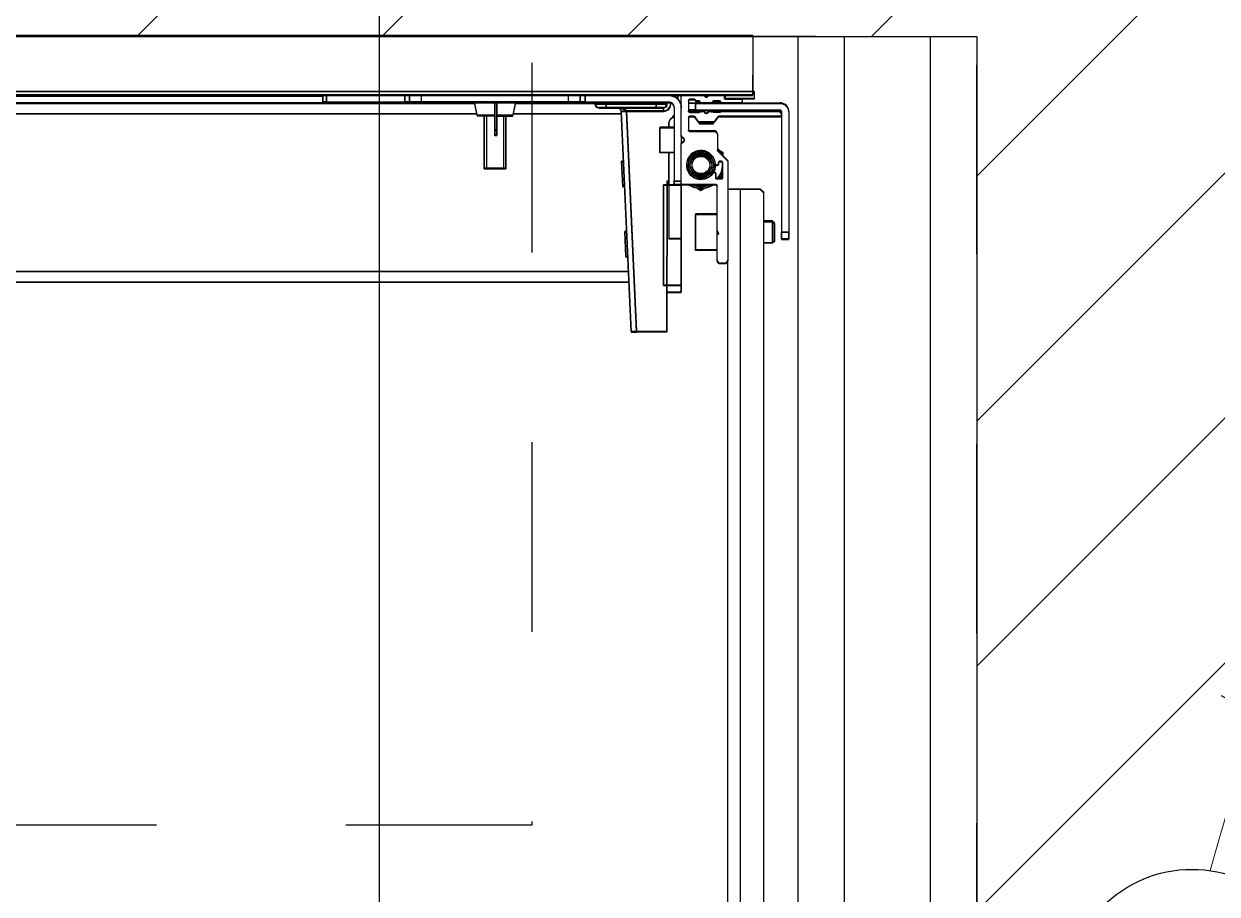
# Model space of a CAD drawing. Header units: centimetres. Extents: x 2811 to 13089, y 820 to 6224.
# Drawn here: x 11149.79 to 11183.1, y 3091.2 to 3115.48 of the extents above; entities that cross this region are included whole.
import ezdxf

# ---------------------------------------------------------------- set-up
doc = ezdxf.new("R2010")
doc.units = ezdxf.units.CM
doc.linetypes.add('VW-01', pattern=[0.41656, 0.20828, -0.20828])
for name, color, linetype in [('B Aménagement intérieur', 252, 'Continuous'), ('B Faux plafonds', 252, 'Continuous'), ('B Faux plafonds_Hatch', 252, 'Continuous'), ('B Général', 252, 'Continuous'), ('C ANNOTATIONS-prestations', 252, 'Continuous'), ('D SURFACES-shab', 252, 'Continuous'), ('F REMPLISSAGE-vert clair', 252, 'Continuous'), ('F REMPLISSAGE-vert foncé', 252, 'Continuous'), ('MTI900_Alu', 252, 'Continuous'), ('prlm-CHAUFF', 4, 'Continuous'), ('prlm-VMC', 93, 'Continuous')]:
    doc.layers.add(name, color=color, linetype=linetype)
doc.layers.add('prlm-ELEC-CFO', color=1, linetype='Continuous', lineweight=25)
doc.layers.get('prlm-CHAUFF').off()
pattern_1 = [(45, (0, 0.2205), (-3.5277778, 3.3072917), [])]

# ---------------------------------------------------------------- blocks, each defined once
blk = doc.blocks.new('G 100_80')
at = {"layer": 'B Général', "linetype": 'Continuous'}
blk.add_line((48.52, 43.75), (48.52, -43.75), dxfattribs=at)
at = {"layer": 'B Général', "linetype": 'Continuous', "flags": 128}
blk.add_lwpolyline([(9.5, -45), (9.5, 45), (48.52, 45), (48.52, -45)], close=True, dxfattribs=at)
at = {"layer": 'C ANNOTATIONS-prestations'}
for p, q in [((46.87, 43.75), (46.87, -43.75)), ((46.97, -43.75), (46.97, 43.75)), ((46.85, 1.667), (46.85, -31.75)), ((46.35, -36.044), (46.35, 1.5)), ((46.65, 1.6), (46.65, -35.984)), ((41.65, -40.287), (41.65, 1.325)), ((41.95, -40.274), (41.95, 1.325)), ((46.67, -31.75), (46.67, -31.85)), ((46.87, -31.75), (46.67, -31.75)), ((46.67, -31.85), (46.67, -34.033)), ((46.67, -31.85), (46.87, -31.85)), ((46.87, -34.033), (46.67, -34.033)), ((46.67, -34.033), (46.67, -34.168)), ((46.67, -34.168), (46.67, -34.5)), ((46.67, -34.168), (46.87, -34.168)), ((46.67, -34.5), (46.67, -38.6)), ((46.67, -34.5), (46.87, -34.5)), ((44.82, -36.25), (44.82, -36.85)), ((44.82, -36.25), (46.32, -36.25)), ((46.32, -36.05), (46.67, -35.98)), ((46.32, -36.55), (46.32, -36.05)), ((46.32, -36.311), (44.82, -36.311)), ((45.911, -36.55), (45.775, -36.55)), ((45.775, -36.6), (45.775, -36.55)), ((45.911, -36.6), (45.775, -36.6)), ((46.67, -36.55), (45.911, -36.55)), ((45.911, -36.6), (45.911, -36.55)), ((46.67, -36.6), (45.911, -36.6)), ((46.32, -37.05), (46.32, -36.6)), ((46.32, -36.789), (44.82, -36.789)), ((46.32, -36.85), (44.82, -36.85)), ((46.67, -37.12), (46.32, -37.05)), ((46.35, -40.074), (46.35, -37.056)), ((46.65, -37.116), (46.65, -39.35)), ((46.67, -38.6), (46.67, -38.932)), ((46.67, -38.6), (46.87, -38.6)), ((46.67, -38.932), (46.67, -39.067)), ((46.87, -38.932), (46.67, -38.932)), ((46.67, -39.067), (46.67, -41.4)), ((46.67, -39.067), (46.87, -39.067)), ((46.52, -39.45), (46.52, -39.65)), ((46.67, -39.35), (46.62, -39.35)), ((46.62, -39.65), (46.62, -39.35)), ((46.52, -39.65), (46.52, -41.05)), ((46.62, -39.65), (46.52, -39.65)), ((46.62, -39.65), (46.67, -39.65)), ((46.62, -41.05), (46.62, -39.65)), ((46.413, -40.071), (40.27, -40.35)), ((40.27, -40.5), (46.42, -40.221)), ((43.056, -40.173), (42.354, -40.205)), ((42.357, -40.255), (42.354, -40.205)), ((43.056, -40.173), (43.058, -40.223)), ((45.018, -40.084), (44.316, -40.116)), ((44.319, -40.166), (44.316, -40.116)), ((45.018, -40.084), (45.02, -40.134)), ((46.425, -40.07), (46.413, -40.071)), ((46.413, -40.071), (46.42, -40.221)), ((46.42, -40.221), (46.425, -40.22)), ((46.42, -40.221), (46.42, -41.25)), ((40.27, -40.35), (40.27, -40.5)), ((40.27, -41.351), (40.27, -40.5)), ((41.57, -41.25), (44.37, -41.25)), ((41.57, -41.25), (41.57, -41.75)), ((44.37, -41.25), (44.37, -41.4)), ((45.27, -41.15), (45.97, -41.15)), ((45.27, -41.55), (45.27, -41.15)), ((45.97, -41.15), (45.97, -41.55)), ((46.42, -41.25), (46.52, -41.25)), ((46.52, -41.05), (46.52, -41.25)), ((46.62, -41.05), (46.52, -41.05)), ((46.67, -41.05), (46.62, -41.05)), ((46.62, -41.35), (46.62, -41.05)), ((44.47, -41.36), (40.27, -41.351)), ((41.37, -41.353), (41.37, -41.75)), ((42.87, -41.4), (42.87, -41.75)), ((44.37, -41.4), (42.87, -41.4)), ((44.37, -41.4), (44.37, -41.55)), ((44.37, -41.4), (45.27, -41.4)), ((44.37, -41.55), (44.37, -41.75)), ((44.47, -41.55), (44.37, -41.55)), ((44.472, -41.4), (44.47, -41.36)), ((46.52, -41.55), (44.47, -41.55)), ((44.47, -41.75), (44.47, -41.55)), ((45.97, -41.4), (46.067, -41.4)), ((46.62, -41.35), (46.67, -41.35)), ((41.37, -41.75), (41.57, -41.75)), ((41.57, -41.75), (42.87, -41.75)), ((42.87, -41.75), (44.37, -41.75)), ((44.37, -41.75), (44.4, -41.75)), ((44.37, -42.72), (44.37, -41.78)), ((44.4, -41.75), (45.508, -41.75)), ((45.114, -41.95), (44.726, -41.95)), ((45.732, -41.75), (45.508, -41.75)), ((45.529, -41.759), (45.599, -41.829)), ((45.641, -41.829), (45.711, -41.759)), ((45.732, -41.75), (46.84, -41.75)), ((46.24, -41.95), (45.9, -41.95)), ((46.72, -41.95), (46.43, -41.95)), ((46.45, -41.95), (46.45, -42.15)), ((46.65, -42.15), (46.65, -41.95)), ((46.765, -41.65), (46.87, -41.65)), ((46.84, -41.75), (46.87, -41.75)), ((42.55, -42.15), (43.55, -42.15)), ((42.55, -42.75), (42.55, -42.15)), ((43.55, -42.15), (43.55, -42.75)), ((44.278, -42.2), (44.22, -42.3)), ((45.87, -41.98), (45.87, -42.66)), ((46.07, -42.27), (46.09, -42.25)), ((46.07, -42.63), (46.07, -42.27)), ((46.07, -42.293), (46.12, -42.293)), ((46.09, -42.65), (46.09, -42.25)), ((46.09, -42.25), (46.12, -42.25)), ((46.12, -42.654), (46.12, -42.246)), ((46.133, -42.221), (46.257, -42.134)), ((46.27, -42.109), (46.27, -41.98)), ((46.4, -41.98), (46.4, -42.252)), ((46.4, -42.25), (46.45, -42.25)), ((46.4, -42.293), (46.45, -42.293)), ((46.42, -42.28), (46.42, -42.367)), ((46.45, -42.15), (46.45, -44.5)), ((46.45, -42.15), (46.65, -42.15)), ((46.65, -42.15), (46.65, -44.5)), ((46.661, -42.249), (46.7, -42.21)), ((46.661, -42.287), (46.661, -42.249)), ((46.7, -42.15), (46.7, -42.251)), ((46.72, -42.15), (46.7, -42.15)), ((46.75, -41.98), (46.75, -42.12)), ((44.22, -42.3), (44.278, -42.4)), ((46.07, -42.607), (46.12, -42.607)), ((46.371, -42.429), (46.411, -42.388)), ((46.411, -42.512), (46.371, -42.471)), ((46.4, -42.607), (46.45, -42.607)), ((46.42, -42.533), (46.42, -42.625)), ((46.65, -42.595), (46.65, -42.31)), ((46.661, -42.65), (46.661, -42.618)), ((46.821, -42.429), (46.87, -42.379)), ((46.87, -42.521), (46.821, -42.471)), ((46.835, -42.486), (46.835, -42.414)), ((42.17, -42.95), (42.17, -42.85)), ((42.27, -42.75), (42.958, -42.75)), ((42.958, -42.75), (43.082, -42.75)), ((42.979, -42.759), (42.999, -42.779)), ((43.041, -42.779), (43.061, -42.759)), ((43.082, -42.75), (44.34, -42.75)), ((44.54, -42.87), (44.54, -42.74)), ((44.54, -42.854), (44.566, -42.9)), ((44.57, -42.71), (44.68, -42.71)), ((44.99, -42.9), (44.57, -42.9)), ((44.71, -42.68), (44.71, -42.657)), ((44.92, -42.729), (44.92, -42.76)), ((44.95, -42.79), (44.99, -42.79)), ((45.02, -42.82), (45.02, -42.87)), ((45.321, -42.769), (45.049, -43.041)), ((45.184, -42.906), (45.27, -42.906)), ((45.27, -42.906), (45.328, -42.806)), ((45.77, -42.76), (45.342, -42.76)), ((46.09, -42.65), (46.07, -42.63)), ((46.12, -42.65), (46.09, -42.65)), ((46.257, -42.766), (46.133, -42.679)), ((46.27, -44.52), (46.27, -42.791)), ((46.45, -42.65), (46.4, -42.65)), ((46.4, -42.827), (46.4, -42.653)), ((46.42, -42.855), (46.42, -44.45)), ((46.65, -43.42), (46.65, -42.885)), ((46.7, -42.69), (46.661, -42.65)), ((46.7, -42.654), (46.7, -42.826)), ((46.84, -42.95), (46.8, -42.95)), ((15.5, -43.05), (42.27, -43.05)), ((45.028, -43.05), (42.27, -43.05)), ((44.25, -43.4), (44.25, -43.05)), ((46.77, -42.98), (46.77, -43.42)), ((46.77, -43.78), (46.77, -42.98)), ((46.77, -42.98), (46.87, -42.98)), ((13.55, -43.4), (44.25, -43.4)), ((44.25, -43.95), (44.25, -43.4)), ((46.74, -43.45), (46.68, -43.45)), ((44.25, -43.95), (44.15, -44.05)), ((46.97, -43.78), (46.77, -43.78)), ((46.87, -43.75), (46.97, -43.75)), ((46.97, -43.75), (46.97, -43.78)), ((47.42, -43.75), (46.97, -43.75)), ((48.52, -43.75), (47.42, -43.75)), ((13.65, -44.05), (44.15, -44.05)), ((42.75, -44.3), (42.75, -44.05)), ((43.35, -44.05), (43.35, -44.3)), ((42.75, -44.3), (43.35, -44.3)), ((42.8, -44.35), (42.75, -44.3)), ((43.3, -44.35), (42.8, -44.35)), ((43.05, -44.55), (42.85, -44.55)), ((42.85, -44.55), (42.85, -44.75)), ((46.4, -44.55), (43.05, -44.55)), ((43.05, -44.75), (43.05, -44.55)), ((43.35, -44.3), (43.3, -44.35)), ((46.32, -44.55), (46.3, -44.55)), ((42.85, -44.75), (43.05, -44.75)), ((46.4, -44.75), (43.05, -44.75))]:
    blk.add_line(p, q, dxfattribs=at)
at = {"layer": 'C ANNOTATIONS-prestations', "flags": 128}
for points in [[(46.52, -39.45, -0.198912), (46.549, -39.379, -0.198912), (46.62, -39.35)], [(46.52, -39.97, -0.193016), (46.492, -40.039, -0.193016), (46.425, -40.07)], [(46.663, -41.445, -0.227222), (46.495, -41.406, -0.227222), (46.42, -41.25)], [(46.62, -41.35, -0.198912), (46.549, -41.321, -0.198912), (46.52, -41.25)], [(46.067, -41.4, -0.109774), (46.151, -41.419, -0.109774), (46.22, -41.472)], [(46.302, -41.55, -0.028434), (46.259, -41.513, -0.028434), (46.22, -41.472)], [(46.87, -41.4, -0.198912), (46.767, -41.647, -0.198912), (46.52, -41.75)], [(46.67, -41.4, -0.198912), (46.626, -41.506, -0.198912), (46.52, -41.55)], [(44.37, -42.646, -0.14145), (44.27, -42.3, -0.14145), (44.37, -41.954)], [(44.37, -41.78, -0.198912), (44.379, -41.759, -0.198912), (44.4, -41.75)], [(44.697, -42.632, -0.366532), (44.556, -42.134, -0.366532), (45.023, -41.913, -0.366532), (45.318, -42.338, -0.366532), (44.948, -42.699)], [(45.508, -41.75, -0.098491), (45.519, -41.752, -0.098491), (45.529, -41.759)], [(45.641, -41.829, -0.198912), (45.62, -41.837, -0.198912), (45.599, -41.829)], [(45.711, -41.759, -0.098491), (45.721, -41.752, -0.098491), (45.732, -41.75)], [(45.87, -41.98, -0.198912), (45.879, -41.959, -0.198912), (45.9, -41.95)], [(46.24, -41.95, -0.198912), (46.261, -41.959, -0.198912), (46.27, -41.98)], [(46.4, -41.98, -0.198912), (46.409, -41.959, -0.198912), (46.43, -41.95)], [(46.72, -41.95, -0.198912), (46.741, -41.959, -0.198912), (46.75, -41.98)], [(46.84, -41.75, -0.198912), (46.861, -41.759, -0.198912), (46.87, -41.78)], [(44.37, -42.54, -0.103148), (44.32, -42.3, -0.103148), (44.37, -42.06)], [(46.12, -42.246, -0.120588), (46.123, -42.232, -0.120588), (46.133, -42.221)], [(46.27, -42.109, -0.120588), (46.267, -42.123, -0.120588), (46.257, -42.134)], [(46.42, -42.28, -0.155096), (46.406, -42.269, -0.155096), (46.4, -42.252)], [(46.661, -42.249, -0.013224), (46.655, -42.25, -0.013224), (46.65, -42.25)], [(46.65, -42.31, -0.17724), (46.657, -42.291, -0.17724), (46.675, -42.28)], [(46.7, -42.251, -0.17724), (46.693, -42.27, -0.17724), (46.675, -42.28)], [(46.75, -42.12, -0.198912), (46.741, -42.141, -0.198912), (46.72, -42.15)], [(46.371, -42.471, -0.198912), (46.362, -42.45, -0.198912), (46.371, -42.429)], [(46.4, -42.653, -0.155096), (46.406, -42.636, -0.155096), (46.42, -42.625)], [(46.42, -42.367, -0.098491), (46.418, -42.378, -0.098491), (46.411, -42.388)], [(46.411, -42.512, -0.098491), (46.418, -42.522, -0.098491), (46.42, -42.533)], [(46.675, -42.625, -0.17724), (46.657, -42.614, -0.17724), (46.65, -42.595)], [(46.675, -42.625, -0.17724), (46.693, -42.635, -0.17724), (46.7, -42.654)], [(46.821, -42.471, -0.198912), (46.812, -42.45, -0.198912), (46.821, -42.429)], [(42.17, -42.85, -0.198912), (42.199, -42.779, -0.198912), (42.27, -42.75)], [(42.27, -43.05, -0.198912), (42.199, -43.021, -0.198912), (42.17, -42.95)], [(42.958, -42.75, -0.098491), (42.969, -42.752, -0.098491), (42.979, -42.759)], [(43.041, -42.779, -0.198912), (43.02, -42.787, -0.198912), (42.999, -42.779)], [(43.061, -42.759, -0.098491), (43.071, -42.752, -0.098491), (43.082, -42.75)], [(44.37, -42.72, -0.198912), (44.361, -42.741, -0.198912), (44.34, -42.75)], [(44.54, -42.74, -0.198912), (44.549, -42.719, -0.198912), (44.57, -42.71)], [(44.92, -42.9, -0.085942), (44.718, -42.865, -0.085942), (44.54, -42.764)], [(44.67, -42.9, -0.02871), (44.603, -42.867, -0.02871), (44.54, -42.827)], [(44.57, -42.9, -0.198912), (44.549, -42.891, -0.198912), (44.54, -42.87)], [(44.71, -42.68, -0.198912), (44.701, -42.701, -0.198912), (44.68, -42.71)], [(44.697, -42.632, -0.122946), (44.706, -42.643, -0.122946), (44.71, -42.657)], [(44.92, -42.7, -0.074153), (44.803, -42.683, -0.074153), (44.697, -42.632)], [(44.92, -42.729, -0.189855), (44.928, -42.708, -0.189855), (44.948, -42.699)], [(44.948, -42.699, -0.008728), (44.934, -42.7, -0.008728), (44.92, -42.7)], [(44.95, -42.79, -0.198912), (44.929, -42.781, -0.198912), (44.92, -42.76)], [(45.009, -42.893, -0.018566), (44.965, -42.898, -0.018566), (44.92, -42.9)], [(44.99, -42.79, -0.198912), (45.011, -42.799, -0.198912), (45.02, -42.82)], [(45.02, -42.87, -0.198912), (45.011, -42.891, -0.198912), (44.99, -42.9)], [(45.379, -42.76, -0.041018), (45.298, -42.829, -0.041018), (45.207, -42.883)], [(45.321, -42.769, -0.098491), (45.331, -42.762, -0.098491), (45.342, -42.76)], [(45.87, -42.66, -0.198912), (45.841, -42.731, -0.198912), (45.77, -42.76)], [(46.133, -42.679, -0.120588), (46.123, -42.668, -0.120588), (46.12, -42.654)], [(46.257, -42.766, -0.120588), (46.267, -42.777, -0.120588), (46.27, -42.791)], [(46.42, -42.855, -0.155096), (46.406, -42.844, -0.155096), (46.4, -42.827)], [(46.65, -42.65, -0.013224), (46.655, -42.65, -0.013224), (46.661, -42.65)], [(46.65, -42.885, -0.17724), (46.657, -42.866, -0.17724), (46.675, -42.855)], [(46.7, -42.826, -0.17724), (46.693, -42.845, -0.17724), (46.675, -42.855)], [(46.77, -42.98, -0.198912), (46.779, -42.959, -0.198912), (46.8, -42.95)], [(46.87, -42.92, -0.198912), (46.861, -42.941, -0.198912), (46.84, -42.95)], [(45.049, -43.041, -0.098491), (45.039, -43.048, -0.098491), (45.028, -43.05)], [(46.68, -43.45, -0.198912), (46.659, -43.441, -0.198912), (46.65, -43.42)], [(46.77, -43.42, -0.198912), (46.761, -43.441, -0.198912), (46.74, -43.45)], [(46.3, -44.55, -0.198912), (46.279, -44.541, -0.198912), (46.27, -44.52)], [(46.42, -44.45, -0.198912), (46.391, -44.521, -0.198912), (46.32, -44.55)], [(46.65, -44.5, -0.198912), (46.577, -44.677, -0.198912), (46.4, -44.75)], [(46.45, -44.5, -0.198912), (46.435, -44.535, -0.198912), (46.4, -44.55)]]:
    blk.add_lwpolyline(points, format="xyb", dxfattribs=at)
at = {"layer": 'C ANNOTATIONS-prestations'}
for radius in [0.35, 0.3, 0.25]:
    blk.add_circle((44.92, -42.3), radius, dxfattribs=at)
for points, knots in [([(46.425, -40.22), (46.423, -40.181), (46.422, -40.129), (46.422, -40.102), (46.422, -40.083), (46.423, -40.074), (46.424, -40.072), (46.424, -40.07), (46.424, -40.07), (46.424, -40.07), (46.425, -40.07)], [0, 0, 0, 1, 2, 3, 4, 5, 6, 7, 7, 8, 8, 8]), ([(46.52, -39.97), (46.52, -40.004), (46.513, -40.068), (46.501, -40.117), (46.491, -40.146), (46.48, -40.171), (46.467, -40.191), (46.457, -40.203), (46.447, -40.212), (46.433, -40.219), (46.426, -40.22), (46.425, -40.22), (46.425, -40.22)], [0, 0, 0, 1, 2, 3, 4, 5, 6, 7, 8, 9, 9, 10, 10, 10])]:
    blk.add_open_spline(points, degree=2, knots=knots, dxfattribs=at)
blk = doc.blocks.new('B 60.MTI900_Alu_390')
at = {"layer": 'MTI900_Alu', "color": 1, "linetype": 'Continuous'}
for p, q in [((-4.405, -0.415), (-4.405, -3.465)), ((-4.34, -0.405), (-4.34, -3.475)), ((-4.305, -0.6), (-4.305, -3.277)), ((-4.1351, -3.077), (-4.136, -3.497)), ((-4.1351, -3.077), (-4.05, -3.077)), ((-4.0221, -3.692), (-4.05, -3.077)), ((-4.05, -3.077), (-4.035, -3.077)), ((-4.035, -3.077), (-4.0071, -3.6913)), ((-4.175, -3.207), (-4.175, -3.187)), ((-4.1353, -3.187), (-4.175, -3.187)), ((-4.175, -3.337), (-4.175, -3.207)), ((-4.125, -3.207), (-4.175, -3.207)), ((-4.125, -3.487), (-4.125, -3.207)), ((-0.2775, -3.215), (-4.0287, -3.215)), ((-0.2775, -3.245), (-4.0274, -3.245)), ((-4.305, -3.5528), (-4.305, -3.277)), ((-4.295, -3.267), (-4.285, -3.267)), ((-4.275, -3.277), (-4.275, -3.3458)), ((-4.0205, -3.2854), (-4.0255, -3.2857)), ((-4.0205, -3.2854), (-4.0173, -3.3556)), ((-4.43, -3.325), (-4.435, -3.33)), ((-4.435, -3.33), (-4.435, -3.38)), ((-4.43, -3.385), (-4.43, -3.325)), ((-4.405, -3.325), (-4.43, -3.325)), ((-4.215, -3.305), (-4.275, -3.305)), ((-4.215, -3.405), (-4.215, -3.305)), ((-4.475, -3.355), (-4.475, -3.335)), ((-4.475, -3.335), (-4.455, -3.335)), ((-4.475, -3.69), (-4.475, -3.355)), ((-4.455, -3.355), (-4.475, -3.355)), ((-4.455, -3.335), (-4.455, -3.355)), ((-4.455, -3.69), (-4.455, -3.355)), ((-4.2759, -3.3479), (-4.2779, -3.3499)), ((-4.2779, -3.3541), (-4.2759, -3.3561)), ((-4.275, -3.3582), (-4.275, -3.3458)), ((-4.275, -3.3582), (-4.275, -3.484)), ((-4.175, -3.487), (-4.175, -3.337)), ((-4.14, -3.337), (-4.175, -3.337)), ((-4.14, -3.487), (-4.14, -3.337)), ((-4.0223, -3.3558), (-4.0173, -3.3556)), ((-4.435, -3.38), (-4.43, -3.385)), ((-4.43, -3.385), (-4.405, -3.385)), ((-4.275, -3.405), (-4.215, -3.405)), ((-4.405, -3.465), (-4.395, -3.475)), ((-4.34, -3.475), (-4.395, -3.475)), ((-4.305, -3.475), (-4.34, -3.475)), ((-4.272, -3.487), (-4.178, -3.487)), ((-4.24, -3.4778), (-4.23, -3.472)), ((-4.23, -3.472), (-4.22, -3.4778)), ((-4.175, -3.49), (-4.175, -3.487)), ((-4.175, -3.487), (-4.155, -3.487)), ((-4.175, -3.49), (-4.175, -3.6008)), ((-4.14, -3.487), (-4.155, -3.487)), ((-4.155, -3.487), (-4.155, -3.497)), ((-4.125, -3.487), (-4.14, -3.487)), ((-4.14, -3.577), (-4.14, -3.487)), ((-4.0116, -3.4816), (-4.0166, -3.4819)), ((-4.0116, -3.4816), (-4.0084, -3.5518)), ((-4.29, -3.5066), (-4.2854, -3.504)), ((-4.29, -3.507), (-4.29, -3.549)), ((-4.274, -3.504), (-4.287, -3.504)), ((-4.271, -3.518), (-4.271, -3.507)), ((-4.2657, -3.521), (-4.268, -3.521)), ((-4.195, -3.5614), (-4.195, -3.5226)), ((-4.155, -3.497), (-4.175, -3.497)), ((-4.155, -3.702), (-4.155, -3.497)), ((-4.136, -3.497), (-4.14, -3.4972)), ((-4.2769, -3.5821), (-4.3041, -3.5549)), ((-4.287, -3.552), (-4.282, -3.552)), ((-4.279, -3.549), (-4.279, -3.545)), ((-4.276, -3.542), (-4.2729, -3.542)), ((-4.0134, -3.552), (-4.0084, -3.5518)), ((-3.685, -3.532), (-3.625, -3.532)), ((-3.685, -3.532), (-3.685, -3.677)), ((-3.6789, -3.677), (-3.6789, -3.532)), ((-3.6311, -3.677), (-3.6311, -3.532)), ((-3.625, -3.677), (-3.625, -3.532)), ((-4.2906, -3.577), (-4.2906, -3.5684)), ((-4.2806, -3.5828), (-4.2906, -3.577)), ((-4.276, -3.627), (-4.276, -3.5842)), ((-4.115, -3.577), (-4.155, -3.577)), ((-4.115, -3.647), (-4.115, -3.577)), ((-4.1759, -3.6029), (-4.1829, -3.6099)), ((-4.1829, -3.6141), (-4.1759, -3.6211)), ((-4.175, -3.6232), (-4.175, -3.6008)), ((-4.175, -3.6232), (-4.175, -3.734)), ((-3.66, -3.6225), (-3.655, -3.6225)), ((-3.66, -3.6225), (-3.66, -3.6361)), ((-3.655, -3.6225), (-3.655, -3.6361)), ((-4.2766, -3.6757), (-4.2679, -3.6633)), ((-4.198, -3.637), (-4.266, -3.637)), ((-4.2654, -3.662), (-4.2246, -3.662)), ((-4.263, -3.657), (-4.265, -3.659)), ((-4.225, -3.659), (-4.265, -3.659)), ((-4.265, -3.659), (-4.265, -3.662)), ((-4.227, -3.657), (-4.263, -3.657)), ((-4.2607, -3.657), (-4.2607, -3.662)), ((-4.2293, -3.657), (-4.2293, -3.662)), ((-4.225, -3.659), (-4.227, -3.657)), ((-4.225, -3.662), (-4.225, -3.659)), ((-4.2221, -3.6633), (-4.2134, -3.6757)), ((-4.195, -3.674), (-4.195, -3.64)), ((-4.155, -3.647), (-4.115, -3.647)), ((-4.14, -3.6567), (-4.14, -3.647)), ((-3.66, -3.6361), (-3.655, -3.6361)), ((-3.66, -3.6361), (-3.66, -3.717)), ((-3.655, -3.6361), (-3.655, -3.717)), ((-4.455, -3.682), (-4.455, -3.68)), ((-4.452, -3.677), (-4.2791, -3.677)), ((-4.215, -3.695), (-4.45, -3.695)), ((-4.2855, -3.692), (-4.445, -3.692)), ((-4.2653, -3.69), (-4.2827, -3.69)), ((-4.265, -3.69), (-4.265, -3.695)), ((-4.2521, -3.692), (-4.2625, -3.692)), ((-4.2607, -3.69), (-4.2607, -3.695)), ((-4.2471, -3.6871), (-4.2521, -3.692)), ((-4.2379, -3.692), (-4.2429, -3.6871)), ((-4.228, -3.692), (-4.2379, -3.692)), ((-4.2293, -3.69), (-4.2293, -3.695)), ((-4.2252, -3.69), (-4.198, -3.69)), ((-4.225, -3.695), (-4.225, -3.69)), ((-4.215, -3.715), (-4.215, -3.695)), ((-4.215, -3.695), (-4.195, -3.695)), ((-4.2109, -3.677), (-4.198, -3.677)), ((-4.195, -3.722), (-4.195, -3.693)), ((-4.125, -3.692), (-4.0221, -3.692)), ((-4.125, -3.702), (-4.125, -3.692)), ((-4.0071, -3.6913), (-4.0221, -3.692)), ((-4.022, -3.6925), (-4.0221, -3.692)), ((-3.7066, -3.685), (-4.0074, -3.685)), ((-4.0071, -3.6913), (-4.007, -3.6925)), ((-3.705, -3.677), (-3.713, -3.717)), ((-3.66, -3.677), (-3.705, -3.677)), ((-3.655, -3.677), (-3.605, -3.677)), ((-3.597, -3.717), (-3.605, -3.677)), ((-0.26, -3.685), (-3.6034, -3.685)), ((-4.215, -3.715), (-4.45, -3.715)), ((-4.378, -3.747), (-4.378, -3.727)), ((-4.378, -3.727), (-4.298, -3.727)), ((-4.345, -3.724), (-4.345, -3.718)), ((-4.342, -3.715), (-4.2885, -3.715)), ((-4.298, -3.727), (-4.342, -3.727)), ((-4.298, -3.727), (-4.298, -3.737)), ((-4.295, -3.734), (-4.295, -3.73)), ((-4.2826, -3.72), (-4.2654, -3.72)), ((-4.2651, -3.7161), (-4.269, -3.72)), ((-4.2618, -3.7161), (-4.2651, -3.7161)), ((-4.2595, -3.715), (-4.231, -3.715)), ((-4.2249, -3.7161), (-4.2287, -3.7161)), ((-4.2251, -3.72), (-4.215, -3.72)), ((-4.221, -3.72), (-4.2249, -3.7161)), ((-4.195, -3.715), (-4.215, -3.715)), ((-4.215, -3.72), (-4.215, -3.722)), ((-4.212, -3.725), (-4.198, -3.725)), ((-4.165, -3.737), (-4.165, -3.7265)), ((-3.9067, -3.717), (-4.14, -3.717)), ((-4.135, -3.717), (-4.135, -3.712)), ((-4.105, -3.712), (-4.135, -3.712)), ((-4.125, -3.702), (-4.105, -3.702)), ((-4.105, -3.702), (-3.965, -3.702)), ((-4.105, -3.702), (-4.105, -3.712)), ((-4.105, -3.712), (-4.105, -3.717)), ((-3.965, -3.712), (-4.105, -3.712)), ((-3.965, -3.702), (-3.945, -3.702)), ((-3.965, -3.702), (-3.965, -3.712)), ((-3.965, -3.717), (-3.965, -3.712)), ((-3.935, -3.712), (-3.965, -3.712)), ((-3.935, -3.712), (-3.935, -3.717)), ((-3.935, -3.715), (-3.7126, -3.715)), ((-3.9067, -3.737), (-3.9067, -3.717)), ((-3.9067, -3.717), (-3.8932, -3.717)), ((-3.8932, -3.717), (-3.86, -3.717)), ((-3.8932, -3.717), (-3.8932, -3.737)), ((-3.86, -3.717), (-3.45, -3.717)), ((-3.86, -3.717), (-3.86, -3.737)), ((-3.5974, -3.715), (-0.25, -3.715)), ((-3.45, -3.717), (-3.45, -3.737)), ((-3.45, -3.717), (-3.4168, -3.717)), ((-3.4168, -3.737), (-3.4168, -3.717)), ((-3.4168, -3.717), (-3.4033, -3.717)), ((-3.185, -3.717), (-3.4033, -3.717)), ((-3.4033, -3.717), (-3.4033, -3.737)), ((-3.185, -3.717), (-3.175, -3.717)), ((-3.185, -3.737), (-3.185, -3.717)), ((-3.175, -3.717), (-3.175, -3.737)), ((-4.375, -3.747), (-4.378, -3.747)), ((-4.375, -3.737), (4.375, -3.737)), ((-4.375, -3.747), (-4.375, -3.737)), ((4.375, -3.747), (-4.375, -3.747)), ((-4.375, -3.747), (-4.375, -3.792)), ((-4.2471, -3.7321), (-4.2521, -3.737)), ((-4.2414, -3.7335), (-4.2486, -3.7335)), ((-4.2379, -3.737), (-4.2429, -3.7321)), ((-4.175, -3.737), (-4.175, -3.734)), ((-3.175, -3.735), (-0.2433, -3.735)), ((-4.375, -3.902), (-4.375, -3.792)), ((-4.375, -3.902), (4.375, -3.902))]:
    blk.add_line(p, q, dxfattribs=at)
for radius in [0.035, 0.03, 0.025]:
    blk.add_circle((-4.23, -3.542), radius, dxfattribs=at)
for centre, radius, start, end in [((-4.295, -3.277), 0.01, 90, 180), ((-4.285, -3.277), 0.01, 0, 90), ((-4.2758, -3.352), 0.003, 135, 225), ((-4.278, -3.3458), 0.003, 315, 0), ((-4.278, -3.3582), 0.003, 0, 45), ((-4.272, -3.484), 0.003, 180, 270), ((-4.23, -3.542), 0.065, 57.7958, 122.2042), ((-4.23, -3.542), 0.06, 66.4435, 113.5565), ((-4.178, -3.49), 0.003, 0, 90), ((-4.287, -3.507), 0.003, 90, 180), ((-4.23, -3.542), 0.06, 140.7035, 188.509), ((-4.23, -3.542), 0.065, 144.2242, 157.3801), ((-4.274, -3.507), 0.003, 0, 90), ((-4.268, -3.518), 0.003, 180, 270), ((-4.23, -3.542), 0.04, 146.0728, 184.0006), ((-4.23, -3.542), 0.04, 184.0006, 146.0728), ((-4.2657, -3.518), 0.003, 270, 326.0728), ((-4.302, -3.5528), 0.003, 180, 225), ((-4.287, -3.549), 0.003, 180, 270), ((-4.282, -3.549), 0.003, 270, 0), ((-4.276, -3.545), 0.003, 90, 180), ((-4.2729, -3.545), 0.003, 4.0006, 90), ((-4.23, -3.542), 0.065, 206.162, 224.9525), ((-4.279, -3.5842), 0.003, 0, 45), ((-4.266, -3.627), 0.01, 180, 270), ((-4.1808, -3.612), 0.003, 135, 225), ((-4.178, -3.6008), 0.003, 315, 0), ((-4.178, -3.6232), 0.003, 0, 45), ((-4.2654, -3.665), 0.003, 90, 145.008), ((-4.2246, -3.665), 0.003, 34.992, 90), ((-4.198, -3.64), 0.003, 0, 90), ((-4.16, -3.6567), 0.02, 309.8841, 0), ((-4.45, -3.69), 0.025, 180, 270), ((-4.452, -3.68), 0.003, 90, 180), ((-4.445, -3.682), 0.01, 180, 270), ((-4.45, -3.69), 0.005, 180, 270), ((-4.2827, -3.693), 0.003, 90, 160.5288), ((-4.2791, -3.674), 0.003, 270, 325.008), ((-4.2653, -3.693), 0.003, 19.4712, 90), ((-4.245, -3.6892), 0.003, 45, 135), ((-4.2252, -3.693), 0.003, 90, 160.5288), ((-4.2109, -3.674), 0.003, 214.992, 270), ((-4.198, -3.674), 0.003, 270, 0), ((-4.198, -3.693), 0.003, 0, 90), ((-4.1151, -3.7104), 0.05, 129.8841, 142.9139), ((-4.125, -3.712), 0.02, 90, 192.412), ((-3.997, -3.692), 0.01, 182.6026, 270), ((-4.342, -3.718), 0.003, 90, 180), ((-4.342, -3.724), 0.003, 180, 270), ((-4.298, -3.73), 0.003, 0, 90), ((-4.2885, -3.718), 0.003, 9.5941, 90), ((-4.2826, -3.717), 0.003, 189.5941, 270), ((-4.2654, -3.717), 0.003, 270, 350.4059), ((-4.275, -3.715), 0.01, 353.9388, 0), ((-4.2595, -3.718), 0.003, 90, 170.4059), ((-4.231, -3.718), 0.003, 9.5941, 90), ((-4.2251, -3.717), 0.003, 189.5941, 270), ((-4.215, -3.715), 0.01, 180, 186.0612), ((-4.212, -3.722), 0.003, 180, 270), ((-4.198, -3.722), 0.003, 270, 0), ((-4.14, -3.702), 0.035, 180, 270), ((-4.14, -3.702), 0.015, 180, 270), ((-4.125, -3.712), 0.01, 90, 180), ((-3.945, -3.712), 0.01, 0, 90), ((-4.292, -3.734), 0.003, 180, 270), ((-4.245, -3.7342), 0.003, 45, 135), ((-4.178, -3.734), 0.003, 270, 0)]:
    blk.add_arc(centre, radius, start, end, dxfattribs=at)
for centre, major_axis, ratio, start_param, end_param in [((-4.022, -3.6931), (0.015, 0.0007), 0.045361, 0, 1.568734), ((-3.997, -3.692), (0.025, 0), 0.4, 3.187016, 4.712389)]:
    blk.add_ellipse(centre, major_axis=major_axis, ratio=ratio, start_param=start_param, end_param=end_param, dxfattribs=at)
blk = doc.blocks.new('xi.DA')
at = {"layer": 'prlm-ELEC-CFO', "color": 0}
for points in [[(0.613, -1.671), (7.036, 4.053), (1.812, 7.005)], [(4.05, 1.392), (-1.174, 4.344)]]:
    blk.add_lwpolyline(points, dxfattribs=at)
blk.add_circle((-2, -4), 3.5, dxfattribs=at)
blk = doc.blocks.new('WC-plan')
at = {"layer": 'B Général', "linetype": 'VW-01', "ltscale": 25.4, "flags": 128}
blk.add_lwpolyline([(-32.5, -4), (-32.5, -75), (-72.5, -75), (-72.5, -4)], close=True, dxfattribs=at)

msp = doc.modelspace()

# ---------------------------------------------------------------- hatches: boundary and pattern name
at = {"layer": 'B Faux plafonds_Hatch', "linetype": 'Continuous'}
h = msp.add_hatch(dxfattribs=at)
h.set_pattern_fill('F_P__SOFFITE', color=9, style=0, pattern_type=2)
h.set_pattern_definition(pattern_1)
h.paths.add_polyline_path([(10854.384, 3237.389), (11283.038, 3237.389), (11283.042, 2953.388), (11268.443, 2953.388), (11268.443, 2863.388), (11341.443, 2863.388), (11341.443, 2728.388), (11263.445, 2728.388), (11263.445, 2630.388), (11176.392, 2630.388), (11176.392, 3115.128), (11076.392, 3115.128), (11076.388, 3066.464), (10854.384, 3066.464)])
h = msp.add_hatch(dxfattribs=at)
h.set_pattern_fill('F_P__SOFFITE', color=256, style=0, pattern_type=2)
h.set_pattern_definition(pattern_1)
h.paths.add_polyline_path([(10854.384, 3237.389), (11283.038, 3237.389), (11283.042, 2953.388), (11268.443, 2953.388), (11268.443, 2863.388), (11341.443, 2863.388), (11341.443, 2728.388), (11263.445, 2728.388), (11263.445, 2630.388), (11176.392, 2630.388), (11176.392, 3115.128), (11076.392, 3115.128), (11076.388, 3066.464), (10854.384, 3066.464)])

# ---------------------------------------------------------------- linework, layer by layer
at = {"layer": 'B Faux plafonds', "linetype": 'VW-01', "ltscale": 25.4, "flags": 128}
msp.add_lwpolyline([(10854.384, 3237.389), (11283.038, 3237.389), (11283.042, 2953.388), (11268.443, 2953.388), (11268.443, 2863.388), (11341.443, 2863.388), (11341.443, 2728.388), (11263.445, 2728.388), (11263.445, 2630.388), (11176.392, 2630.388), (11176.392, 3115.128), (11076.392, 3115.128), (11076.388, 3066.464), (10854.384, 3066.464)], close=True, dxfattribs=at)
msp.add_lwpolyline([(10854.384, 3237.389), (11283.038, 3237.389), (11283.042, 2953.388), (11268.443, 2953.388), (11268.443, 2863.388), (11341.443, 2863.388), (11341.443, 2728.388), (11263.445, 2728.388), (11263.445, 2630.388), (11176.392, 2630.388), (11176.392, 3115.128), (11076.392, 3115.128), (11076.388, 3066.464), (10854.384, 3066.464)], close=True, dxfattribs=at)
at = {"layer": 'B Général', "linetype": 'Continuous'}
for p, q in [((11171.392, 3115.128), (11171.392, 3076.128)), ((11171.392, 3115.128), (11171.392, 3076.128)), ((11176.392, 3115.128), (11176.392, 3076.128)), ((11176.392, 3115.128), (11176.392, 3076.128))]:
    msp.add_line(p, q, dxfattribs=at)
at = {"layer": 'D SURFACES-shab', "flags": 128}
msp.add_lwpolyline([(10854.384, 3237.464), (10854.39, 3066.504), (11076.392, 3066.464), (11076.545, 3115.128), (11176.392, 3115.128), (11176.392, 3078), (11283.042, 3078), (11283.038, 3237.314)], close=True, dxfattribs=at)
msp.add_lwpolyline([(10854.384, 3237.464), (10854.39, 3066.504), (11076.392, 3066.464), (11076.545, 3115.128), (11176.392, 3115.128), (11176.392, 3078), (11283.042, 3078), (11283.038, 3237.314)], close=True, dxfattribs=at)
at = {"layer": 'F REMPLISSAGE-vert clair'}
for p, q in [((11172.692, 3115.128), (11172.692, 3076.128)), ((11172.692, 3115.128), (11172.692, 3076.128)), ((11175.092, 3115.128), (11175.092, 3076.128)), ((11175.092, 3115.128), (11175.092, 3076.128))]:
    msp.add_line(p, q, dxfattribs=at)
at = {"layer": 'F REMPLISSAGE-vert foncé', "linetype": 'Continuous'}
for p, q in [((11171.392, 3115.128), (11171.392, 3076.128)), ((11171.392, 3115.128), (11171.392, 3076.128)), ((11176.392, 3115.128), (11176.392, 3076.128)), ((11176.392, 3115.128), (11176.392, 3076.128))]:
    msp.add_line(p, q, dxfattribs=at)
at = {"layer": 'F REMPLISSAGE-vert foncé'}
for p, q in [((11172.692, 3115.128), (11172.692, 3076.128)), ((11172.692, 3115.128), (11172.692, 3076.128)), ((11175.092, 3115.128), (11175.092, 3076.128)), ((11175.092, 3115.128), (11175.092, 3076.128))]:
    msp.add_line(p, q, dxfattribs=at)
at = {"layer": 'prlm-ELEC-CFO', "lineweight": 13}
msp.add_spline([(11182.899, 3091.851), (11190.376, 3142.928), (11030.388, 3137.619), (10981.309, 3091.599)], degree=3, dxfattribs=at)
at = {"layer": 'prlm-VMC'}
msp.add_lwpolyline([(11096.457, 3050.998), (11096.457, 3061.355), (11159.724, 3061.355), (11159.724, 3224.426), (10879.774, 3224.426)], dxfattribs=at)

# ---------------------------------------------------------------- block references
at = {"layer": 'B Aménagement intérieur', "rotation": 90}
msp.add_blockref('G 100_80', (11126.392, 3066.608), dxfattribs=at)
at = {"layer": 'B Aménagement intérieur', "color": 7, "rotation": 90}
msp.add_blockref('G 100_80', (11126.392, 3066.608), dxfattribs=at)
at = {"layer": 'B Général', "xscale": -1}
msp.add_blockref('WC-plan', (11091.477, 3168.128), dxfattribs=at)
msp.add_blockref('WC-plan', (11091.477, 3168.128), dxfattribs=at)
at = {"layer": 'prlm-CHAUFF', "xscale": 9.999999999999975, "yscale": 9.999999999999975, "zscale": 9.999999999999975, "rotation": 179.9998846602291}
msp.add_blockref('B 60.MTI900_Alu_390', (11126.392, 3076.128), dxfattribs=at)
at = {"layer": 'prlm-ELEC-CFO'}
msp.add_blockref('xi.DA', (11184.392, 3092.388), dxfattribs=at)

doc.saveas('drawing.dxf')
